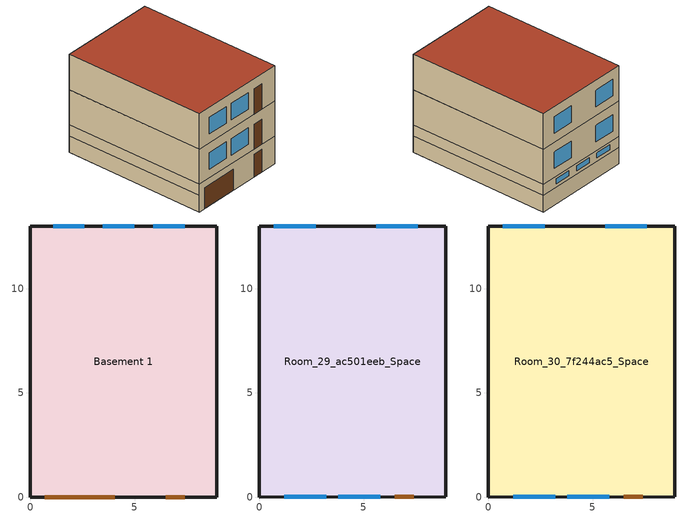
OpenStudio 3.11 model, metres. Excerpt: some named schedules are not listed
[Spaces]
Basement 1
 floor foundation (DupTrip_BasementFloor): 8.94,13.01 8.94,0 0,0 0,13.01 z-1.5
 wall outside (Surface 2 c tbd): 0,13.01 0,0 z0:1
 wall outside (Surface 4 c tbd): 8.94,13.01 0,13.01 z0:1
 wall outside (Surface 5 c tbd): 8.94,0 8.94,13.01 z0:1
 wall outside (Surface 6 c tbd): 0,0 8.94,0 z-1.5:1
 wall foundation (DupTrip_new-construction_BasementWall): 8.94,0 8.94,13.01 0,13.01 0,0 z-1.5:0
 window: 4.98,13.01 3.48,13.01 / 2.59,13.01 1.09,13.01 / 7.4,13.01 5.9,13.01 z0.31:0.76
 door: 0.68,0 4.06,0 z-1.5:0.39; 6.5,0 7.4,0 z-1.5:0.55
Room_29_ac501eeb_Space
 floor to Basement 1: 0,13.01 8.94,13.01 8.94,0 0,0 z1
 wall outside (Room_29_ac501eeb..Face2 c tbd): 0,13.01 0,0 z1:4.2
 wall outside (Room_29_ac501eeb..Face3 c tbd): 0,0 8.94,0 z1:4.2
 wall outside (Room_29_ac501eeb..Face4 c tbd): 8.94,0 8.94,13.01 z1:4.2
 wall outside (Room_29_ac501eeb..Face5 c tbd): 8.94,13.01 0,13.01 z1:4.2
 window: 1.2,0 3.2,0 / 7.61,13.01 5.61,13.01 / 2.7,13.01 0.7,13.01 / 3.79,0 5.79,0 z1.8:3.3
 door: 6.5,0 7.4,0 z1:3.3
Room_30_7f244ac5_Space
 floor to Room_29_ac501eeb_Space: 0,13.01 8.94,13.01 8.94,0 0,0 z4.2
 wall outside (Room_30_7f244ac5..Face2 c tbd): 0,13.01 0,0 z4.2:7.4
 wall outside (Room_30_7f244ac5..Face3 c tbd): 0,0 8.94,0 z4.2:7.4
 wall outside (Room_30_7f244ac5..Face4 c tbd): 8.94,0 8.94,13.01 z4.2:7.4
 wall outside (Room_30_7f244ac5..Face5 c tbd): 8.94,13.01 0,13.01 z4.2:7.4
 window: 1.2,0 3.2,0 / 7.61,13.01 5.61,13.01 / 2.7,13.01 0.7,13.01 / 3.79,0 5.79,0 z5:6.5
 door: 6.5,0 7.4,0 z4.2:6.5
 roof outside (Room_30_7f244ac5..Face1 c tbd): 0,0 8.94,0 8.94,13.01 0,13.01 z7.4
[Building]
8583avenue AndrÃ©-Grasset (MTL)118472Y1984: North Axis {deg}=0; Standards Building Type=MediumOffice
[Site]
QC_MONTREAL-IAP: Latitude {deg}=45.47; Longitude {deg}=-73.73; Time Zone {hr}=-5; Elevation {m}=36; Terrain=City
[SizingPeriod:DesignDay] Barometric Pressure {Pa}=101099; Day of Month=21; Humidity Condition Type=Wetbulb; Solar Model Indicator=ASHRAEClearSky
Name | Maximum Dry-Bulb Temperature {C} | Daily Dry-Bulb Temperature Range {deltaC} | Wind Speed {m/s} | Wind Direction {deg} | Sky Clearness | Month | Day Type | Wetbulb or DewPoint at Maximum Dry-Bulb {C}
Montreal Int'l Heating Design Day 99.6% Condns DB | -22.8 | 0 | 3.6 | 294 | 0 | 1 | WinterDesignDay | -22.8
Montreal Int'l Cooling Design Day 0.4% Condns DB=>MWB | 29.4 | 9.7 | 4.8 | 228 | 1 | 7 | SummerDesignDay | 22.7
[Site:WaterMainsTemperature]
Calculation Method=CorrelationFromWeatherFile; Temperature Multiplier=1; Temperature Offset {deltaC}=0
[ClimateZones]
Climate Zone Institution Name 1=ASHRAE; Climate Zone Document Name 1=ANSI/ASHRAE Standard 169; Climate Zone Document Year 1=2006; Climate Zone Value 1=7; Climate Zone Institution Name 2=CEC; Climate Zone Document Name 2=California Climate Zone Descriptions; Climate Zone Document Year 2=1995
[Construction]
SFD_Furnishing 2: Wood Furnishing 2
SFD_IntWall 2: Gypsum Board 3, Air Layer 1, Wood frame wall 2x4 uninsulated, Air Layer 1, Gypsum Board 3
DupTrip_BasementFloor: Heavy Concrete 150 mm
SFD_IntWall: Gypsum Board 4, Air Layer 1, Wood frame wall 2x4 uninsulated, Air Layer 1, Gypsum Board 4
SFD_Furnishing: Wood Furnishing
Interior Window: Clear 3mm
Interior Door: G05 25mm wood
DupTrip_IntWall 5; DupTrip_IntWall 6: Gypsum Board 1, Air Layer, Wood frame wall 2x4 uninsulated, Air Layer, Gypsum Board 1
DupTrip_new-construction_ExtWall: Cladding-vinyl, Air Layer, Plywood, Wood frame wall 2x4 insulated, Insulation 75 mm, Air Layer, Gypsum Board 1
DupTrip_new-construction_Roof: Shingles asphalt, Plywood, Air Layer, Bulk insulation-cellulose 240 mm, Plywood, Wood frame roof 2x10 insulated, Gypsum Board 1
DupTrip_IntFloor 5; DupTrip_IntFloor 6: Wood Flooring, Plywood, Wood frame roof 2x10 uninsulated, Gypsum Board 1
DupTrip_IntCeiling 5; DupTrip_IntCeiling 6: Gypsum Board 1, Wood frame roof 2x10 uninsulated, Plywood, Wood Flooring
DupTrip_new-construction_BasementWall: Heavy Concrete 200 mm, Insulation panel 80 mm, Gypsum Board 1
DupTrip_Window_new-construction: SFD_Window_new-construction
DupTrip_Door_new-construction: SFD_Door_new-construction
DupTrip_new-construction_BasementWallAboveGround: Plaster, Heavy Concrete 200 mm, Insulation panel 80 mm, Air Layer, Gypsum Board
Room_29_ac501eeb..Face2 c tbd: Cladding-vinyl, Air Layer, Plywood, Wood frame wall 2x4 insulated, Room_29_ac501eeb..Face2 m tbd, Air Layer, Gypsum Board 1
Room_29_ac501eeb..Face3 c tbd: Cladding-vinyl, Air Layer, Plywood, Wood frame wall 2x4 insulated, Room_29_ac501eeb..Face3 m tbd, Air Layer, Gypsum Board 1
Room_29_ac501eeb..Face4 c tbd: Cladding-vinyl, Air Layer, Plywood, Wood frame wall 2x4 insulated, Room_29_ac501eeb..Face4 m tbd, Air Layer, Gypsum Board 1
Room_29_ac501eeb..Face5 c tbd: Cladding-vinyl, Air Layer, Plywood, Wood frame wall 2x4 insulated, Room_29_ac501eeb..Face5 m tbd, Air Layer, Gypsum Board 1
Room_30_7f244ac5..Face1 c tbd: Shingles asphalt, Plywood, Air Layer, Room_30_7f244ac5..Face1 m tbd, Plywood, Wood frame roof 2x10 insulated, Gypsum Board 1
Room_30_7f244ac5..Face2 c tbd: Cladding-vinyl, Air Layer, Plywood, Wood frame wall 2x4 insulated, Room_30_7f244ac5..Face2 m tbd, Air Layer, Gypsum Board 1
Room_30_7f244ac5..Face3 c tbd: Cladding-vinyl, Air Layer, Plywood, Wood frame wall 2x4 insulated, Room_30_7f244ac5..Face3 m tbd, Air Layer, Gypsum Board 1
Room_30_7f244ac5..Face4 c tbd: Cladding-vinyl, Air Layer, Plywood, Wood frame wall 2x4 insulated, Room_30_7f244ac5..Face4 m tbd, Air Layer, Gypsum Board 1
Room_30_7f244ac5..Face5 c tbd: Cladding-vinyl, Air Layer, Plywood, Wood frame wall 2x4 insulated, Room_30_7f244ac5..Face5 m tbd, Air Layer, Gypsum Board 1
Surface 2 c tbd: Plaster, Heavy Concrete 200 mm, Surface 2 m tbd, Air Layer, Gypsum Board
Surface 4 c tbd: Plaster, Heavy Concrete 200 mm, Surface 4 m tbd, Air Layer, Gypsum Board
Surface 5 c tbd: Plaster, Heavy Concrete 200 mm, Surface 5 m tbd, Air Layer, Gypsum Board
Surface 6 c tbd: Plaster, Heavy Concrete 200 mm, Surface 6 m tbd, Air Layer, Gypsum Board
[Material]
Name | Roughness | Thickness {m} | Conductivity {W/m-K} | Density {kg/m3} | Specific Heat {J/kg-K} | Solar Absorptance | Visible Absorptance | Thermal Absorptance
Wood Furnishing 2; Wood Furnishing | Smooth | 0.075 | 0.12 | 540 | 1210
Gypsum Board 3; Gypsum Board 4 | Smooth | 0.0127 | 0.16 | 800 | 1090
Wood frame wall 2x4 uninsulated | Smooth | 0.089 | 0.409 | 154.65 | 1626.3
Gypsum Board; Gypsum Board 1 | Smooth | 0.0127 | 0.16 | 800 | 1090 | 0.3 | 0.5
Heavy Concrete 150 mm | Smooth | 0.1524 | 1.95 | 2240 | 900 | 0.3 | 0.5
Shingles asphalt | Smooth | 0.0032 | 0.04 | 1120 | 1260 | 0.5 | 0.5
Wood frame roof 2x10 insulated | Smooth | 0.235 | 0.16 | 96 | 1515
Wood Flooring | Smooth | 0.019 | 0.17 | 700 | 1630 | 0.5 | 0.2
Wood frame roof 2x10 uninsulated | Smooth | 0.235 | 1.1557 | 80.994 | 1621.88
Heavy Concrete 200 mm | Smooth | 0.2032 | 1.95 | 2240 | 900 | 0.3 | 0.5
Plywood | Smooth | 0.0159 | 0.12 | 544 | 1210
Wood frame wall 2x4 insulated | Smooth | 0.089 | 0.073 | 165.2 | 1571.76
Plaster | Smooth | 0.005 | 0.071 | 1860 | 840 | 0.3 | 0.5
Insulation panel 80 mm | Smooth | 0.08 | 0.03 | 43 | 1210
G05 25mm wood | MediumSmooth | 0.0254 | 0.15 | 608 | 1630 | 0.5 | 0.5 | 0.9
Cladding-vinyl | Smooth | 0.0095 | 0.086 | 200 | 1000 | 0.5 | 0.5
Insulation 75 mm | Smooth | 0.0754 | 0.046 | 19 | 960
Bulk insulation-cellulose 240 mm | Smooth | 0.2395 | 0.046 | 20 | 1400
XPS 25mm | Rough | 0.0254 | 0.029 | 28 | 1450 | 0.7 |  | 0.9
Room_29_ac501eeb..Face2 m tbd; Room_29_ac501eeb..Face4 m tbd | Smooth | 0.0726472 | 0.046 | 19 | 960
Room_29_ac501eeb..Face3 m tbd | Smooth | 0.0605787 | 0.046 | 19 | 960
Room_29_ac501eeb..Face5 m tbd | Smooth | 0.0617239 | 0.046 | 19 | 960
Room_30_7f244ac5..Face1 m tbd | Smooth | 0.220999 | 0.046 | 20 | 1400
Room_30_7f244ac5..Face2 m tbd; Room_30_7f244ac5..Face4 m tbd | Smooth | 0.0733191 | 0.046 | 19 | 960
Room_30_7f244ac5..Face3 m tbd | Smooth | 0.0614173 | 0.046 | 19 | 960
Room_30_7f244ac5..Face5 m tbd | Smooth | 0.0623381 | 0.046 | 19 | 960
Surface 2 m tbd; Surface 5 m tbd | Smooth | 0.0702537 | 0.03 | 43 | 1210
Surface 4 m tbd | Smooth | 0.0410022 | 0.03 | 43 | 1210
Surface 6 m tbd | Smooth | 0.0731721 | 0.03 | 43 | 1210
[Material:AirGap] Thermal Resistance {m2-K/W}=0.15
Air Layer 1; Air Layer
[WindowMaterial:Glazing]
Clear 3mm: Optical Data Type=SpectralAverage; Thickness {m}=0.003; Solar Transmittance at Normal Incidence=0.837; Front Side Solar Reflectance at Normal Incidence=0.075; Back Side Solar Reflectance at Normal Incidence=0; Visible Transmittance at Normal Incidence=0.898; Front Side Visible Reflectance at Normal Incidence=0.081; Back Side Visible Reflectance at Normal Incidence=0; Infrared Transmittance at Normal Incidence=0; Front Side Infrared Hemispherical Emissivity=0.84; Back Side Infrared Hemispherical Emissivity=0.84; Conductivity {W/m-K}=0.9; Dirt Correction Factor for Solar and Visible Transmittance=1; Solar Diffusing=No
[DefaultConstructionSet] Adiabatic Surface Construction=DupTrip_new-construction_ExtWall
Name | Default Exterior Surface Constructions | Default Interior Surface Constructions | Default Ground Contact Surface Constructions | Default Exterior SubSurface Constructions | Default Interior SubSurface Constructions | Interior Partition Construction
DupTrip_new-construction_ConstructionSet | Default Surface Constructions 58 | Default Surface Constructions 59 | Default Surface Constructions 60 | Default Sub Surface Constructions 37 | Default Sub Surface Constructions 12 | DupTrip_IntWall 5
DupTrip_new-construction_ConstructionSet-Basement | Default Surface Constructions 40 | Default Surface Constructions 41 | Default Surface Constructions 42 | Default Sub Surface Constructions 27 | Default Sub Surface Constructions 28 | DupTrip_IntWall 6
[DefaultSurfaceConstructions]
Name | Floor Construction | Wall Construction | Roof Ceiling Construction
Default Surface Constructions 58 | DupTrip_BasementFloor | DupTrip_new-construction_ExtWall | DupTrip_new-construction_Roof
Default Surface Constructions 59 | DupTrip_IntFloor 5 | DupTrip_IntWall 5 | DupTrip_IntCeiling 5
Default Surface Constructions 60; Default Surface Constructions 42 | DupTrip_BasementFloor | DupTrip_new-construction_BasementWall
Default Surface Constructions 40 | DupTrip_BasementFloor | DupTrip_new-construction_BasementWallAboveGround
Default Surface Constructions 41 | DupTrip_IntFloor 6 |  | DupTrip_IntCeiling 6
[DefaultSubSurfaceConstructions]
Name | Fixed Window Construction | Operable Window Construction | Door Construction
Default Sub Surface Constructions 37; Default Sub Surface Constructions 27 | DupTrip_Window_new-construction | DupTrip_Window_new-construction | DupTrip_Door_new-construction
Default Sub Surface Constructions 12 | Interior Window | Interior Window | Interior Door
Default Sub Surface Constructions 28
[WindowMaterial:SimpleGlazingSystem]
SFD_Window_new-construction: U-Factor {W/m2-K}=1.8; Solar Heat Gain Coefficient=0.6; Visible Transmittance=0.8
[Material:NoMass]
SFD_Door_new-construction: Roughness=Smooth; Thermal Resistance {m2-K/W}=1.11
[Space]
Name | Space Type | Building Story | Thermal Zone
Room_29_ac501eeb_Space | Duplex_MainFloors_withbasement_SpaceType | Floor1 | Thermal Zone: Room_29_ac501eeb_Space
Room_30_7f244ac5_Space | Duplex_MainFloors_SpaceType | Floor2 | Thermal Zone: Room_30_7f244ac5_Space
Basement 1 | Duplex_Basement_SpaceType | Basement | Thermal Zone: Space 1
[ThermalZone] Use Ideal Air Loads=No
Name | Ceiling Height {m} | Volume {m3} | Thermostat
Thermal Zone: Room_29_ac501eeb_Space | 5 | 1129.08 | MidriseApartment Building_Setpoint
Thermal Zone: Room_30_7f244ac5_Space | 5 | 1129.08 | MidriseApartment Building_Setpoint 1
Thermal Zone: Space 1 |  |  | Thermostat Setpoint Dual Setpoint 1
[Sizing:Zone] Zone Cooling Design Supply Air Temperature Input Method=SupplyAirTemperature; Zone Cooling Design Supply Air Temperature {C}=14; Zone Cooling Design Supply Air Temperature Difference {deltaC}=11.11; Zone Heating Design Supply Air Temperature Input Method=SupplyAirTemperature; Zone Heating Design Supply Air Temperature {C}=40; Zone Heating Design Supply Air Temperature Difference {deltaC}=11.11; Zone Cooling Design Supply Air Humidity Ratio {kg-H2O/kg-air}=0.0085; Zone Heating Design Supply Air Humidity Ratio {kg-H2O/kg-air}=0.008; Cooling Design Air Flow Method=DesignDay; Heating Design Air Flow Method=DesignDay; Account for Dedicated Outdoor Air System=No; Dedicated Outdoor Air System Control Strategy=NeutralSupplyAir; Dedicated Outdoor Air Low Setpoint Temperature for Design {C}=autosize; Dedicated Outdoor Air High Setpoint Temperature for Design {C}=autosize; Zone Load Sizing Method=Sensible Load Only No Latent Load; Zone Latent Cooling Design Supply Air Humidity Ratio Input Method=HumidityRatioDifference; Zone Cooling Design Supply Air Humidity Ratio Difference {kgWater/kgDryAir}=0.005; Zone Latent Heating Design Supply Air Humidity Ratio Input Method=HumidityRatioDifference; Zone Humidification Design Supply Air Humidity Ratio Difference {kgWater/kgDryAir}=0.005; Sizing Option=Coincident; Heating Coil Sizing Method=None; Maximum Heating Capacity To Cooling Load Sizing Ratio {W/W}=1
Thermal Zone: Room_29_ac501eeb_Space; Thermal Zone: Room_30_7f244ac5_Space; Thermal Zone: Space 1
[Zone equipment]
Thermal Zone: Room_29_ac501eeb_Space: Elec Baseboard, Cycling PTAC DX Clg Elec Htg
Thermal Zone: Room_30_7f244ac5_Space: Elec Baseboard 1, Cycling PTAC DX Clg Elec Htg 1
Thermal Zone: Space 1: Elec Baseboard 2
[BuildingStory]
Floor1; Floor2; Basement
[ThermostatSetpoint:DualSetpoint] Heating Setpoint Temperature Schedule=Residential HtgSetpoint; Cooling Setpoint Temperature Schedule=Residential ClgSetpoint
MidriseApartment Building_Setpoint; MidriseApartment Building_Setpoint 1; Thermostat Setpoint Dual Setpoint 1
[ZoneHVAC:Baseboard:Convective:Electric] Availability Schedule=Always On Discrete hvac_library; Nominal Capacity {W}=autosize; Efficiency=1
Elec Baseboard; Elec Baseboard 1; Elec Baseboard 2
[ZoneHVAC:PackagedTerminalAirConditioner] Availability Schedule=Always On Discrete hvac_library; Supply Air Flow Rate During Cooling Operation {m3/s}=Autosize; Supply Air Flow Rate During Heating Operation {m3/s}=Autosize; Supply Air Flow Rate When No Cooling or Heating is Needed {m3/s}=Autosize; No Load Supply Air Flow Rate Control Set To Low Speed=Yes; Outdoor Air Flow Rate During Cooling Operation {m3/s}=Autosize; Outdoor Air Flow Rate During Heating Operation {m3/s}=Autosize; Outdoor Air Flow Rate When No Cooling or Heating is Needed {m3/s}=Autosize; Fan Placement=DrawThrough; Supply Air Fan Operating Mode Schedule=Cycling PTAC Fan Mode Always Zero
Name | Supply Air Fan | Heating Coil | Cooling Coil
Cycling PTAC DX Clg Elec Htg | Cycling Elec PTAC Fan | Cycling PTAC Elec Htg Coil | Cycling Elec PTAC 1 Spd DX Clg Coil
Cycling PTAC DX Clg Elec Htg 1 | Cycling Elec PTAC Fan 1 | Cycling PTAC Elec Htg Coil 1 | Cycling Elec PTAC 1 Spd DX Clg Coil 1
[Fan:OnOff] Availability Schedule=Always On Discrete hvac_library; Fan Total Efficiency=0.6; Pressure Rise {Pa}=250; Maximum Flow Rate {m3/s}=autosize; Motor Efficiency=0.8; Motor In Airstream Fraction=1; Fan Power Ratio Function of Speed Ratio Curve=Fan On Off Power Curve 15; Fan Efficiency Ratio Function of Speed Ratio Curve=Fan On Off Efficiency Curve 15
Cycling Elec PTAC Fan; Cycling Elec PTAC Fan 1
[Coil:Heating:Electric] Availability Schedule=Always On Discrete hvac_library; Nominal Capacity {W}=0
Cycling PTAC Elec Htg Coil; Cycling PTAC Elec Htg Coil 1
[Coil:Cooling:DX:SingleSpeed] Availability Schedule=Always On Discrete hvac_library; Rated Total Cooling Capacity {W}=autosize; Rated Sensible Heat Ratio=autosize; Rated COP {W/W}=2.5; Rated Air Flow Rate {m3/s}=autosize; Rated Evaporator Fan Power Per Volume Flow Rate 2017 {W/(m3/s)}=773.3; Rated Evaporator Fan Power Per Volume Flow Rate 2023 {W/(m3/s)}=934.4; Total Cooling Capacity Function of Temperature Curve=Curve Biquadratic 29; Total Cooling Capacity Function of Flow Fraction Curve=Curve Quadratic 35; Energy Input Ratio Function of Temperature Curve=Curve Biquadratic 30; Energy Input Ratio Function of Flow Fraction Curve=Curve Quadratic 36; Part Load Fraction Correlation Curve=Curve Quadratic 37; Minimum Outdoor Dry-Bulb Temperature for Compressor Operation {C}=-25; Nominal Time for Condensate Removal to Begin {s}=0; Ratio of Initial Moisture Evaporation Rate and Steady State Latent Capacity=0; Maximum Cycling Rate {cycles/hr}=0; Latent Capacity Time Constant {s}=0; Condenser Type=AirCooled; Evaporative Condenser Effectiveness=0; Evaporative Condenser Air Flow Rate {m3/s}=Autosize; Evaporative Condenser Pump Rated Power Consumption {W}=Autosize; Crankcase Heater Capacity {W}=0; Maximum Outdoor Dry-Bulb Temperature for Crankcase Heater Operation {C}=0; Basin Heater Capacity {W/K}=0; Basin Heater Setpoint Temperature {C}=10
Cycling Elec PTAC 1 Spd DX Clg Coil; Cycling Elec PTAC 1 Spd DX Clg Coil 1
[SpaceType]
Name | Default Construction Set
Duplex_MainFloors_SpaceType; Duplex_MainFloors_withbasement_SpaceType | DupTrip_new-construction_ConstructionSet
Duplex_Basement_SpaceType | DupTrip_new-construction_ConstructionSet-Basement
[InternalMass] Multiplier=1
Name | Internal Mass Definition | Space or SpaceType
MainFloors_InternalMassFurnishing | DuplexTriplex_InternalMassFurnishing | Duplex_MainFloors_SpaceType
MainFloors_IntWalls | DuplexTriplex_IntWalls | Duplex_MainFloors_SpaceType
Basement_IntWalls 1 | DuplexTriplex_IntWalls 1 | Duplex_Basement_SpaceType
Basement_InternalMassFurnishing 1 | DuplexTriplex_InternalMassFurnishing 1 | Duplex_Basement_SpaceType
MainFloors_InternalMassFurnishing 1 | DuplexTriplex_InternalMassFurnishing | Duplex_MainFloors_withbasement_SpaceType
MainFloors_IntWalls 1 | DuplexTriplex_IntWalls | Duplex_MainFloors_withbasement_SpaceType
[InternalMass:Definition]
Name | Construction | Design Level Calculation Method | Surface Area per Space Floor Area | Surface Area {m2}
DuplexTriplex_InternalMassFurnishing | SFD_Furnishing 2 | SurfaceArea/Area | 2
DuplexTriplex_IntWalls | SFD_IntWall 2 | SurfaceArea |  | 80
DuplexTriplex_IntWalls 1 | SFD_IntWall | SurfaceArea |  | 80
DuplexTriplex_InternalMassFurnishing 1 | SFD_Furnishing | SurfaceArea/Area | 2
[People] People Definition=Duplex_People; Clothing Insulation Calculation Method=ClothingInsulationSchedule
Name | Space or SpaceType | Number of People Schedule | Activity Level Schedule | Multiplier
MainFloors_People | Duplex_MainFloors_SpaceType | Residential Occupancy | Residential Occupant Activity | 1
Basement_People | Duplex_Basement_SpaceType | Residential Occupancy 1 | Residential Occupant Activity 1 | 0.5
MainFloors_People 1 | Duplex_MainFloors_withbasement_SpaceType | Residential Occupancy | Residential Occupant Activity | 0.5
[People:Definition]
Duplex_People: Number of People Calculation Method=People; Number of People {people}=2.27; Fraction Radiant=0.3
[Lights] Lights Definition=Duplex_InteriorLighting; Fraction Replaceable=1
Name | Space or SpaceType | Schedule | Multiplier
MainFloors_InteriorLighting | Duplex_MainFloors_SpaceType | Duplex_InteriorLighting | 1
Basement_InteriorLighting | Duplex_Basement_SpaceType | Duplex_InteriorLighting 1 | 0.5
MainFloors_InteriorLighting 1 | Duplex_MainFloors_withbasement_SpaceType | Duplex_InteriorLighting | 0.5
[Lights:Definition]
Duplex_InteriorLighting: Design Level Calculation Method=LightingLevel; Lighting Level {W}=241.348; Fraction Radiant=0.4; Fraction Visible=0.2
[ElectricEquipment]
Name | Electric Equipment Definition | Space or SpaceType | Schedule | Multiplier
MainFloors_Dryer | Duplex_Dryer | Duplex_MainFloors_SpaceType | Duplex_Dryer | 1
MainFloors_HWElectricConsumption | Duplex_HWElectricConsumption | Duplex_MainFloors_SpaceType | Duplex_HWElectricConsumption | 1
MainFloors_WashingMachine | Duplex_WashingMachine | Duplex_MainFloors_SpaceType | Duplex_WashingMachine | 1
MainFloors_StoveTopOven | Duplex_StoveTopOven | Duplex_MainFloors_SpaceType | Duplex_StoveTopOven | 1
MainFloors_Dishwasher | Duplex_Dishwasher | Duplex_MainFloors_SpaceType | Duplex_Dishwasher | 1
MainFloors_Refrigerator | Duplex_Refrigerator | Duplex_MainFloors_SpaceType | Duplex_Refrigerator | 1
MainFloors_Freezer | Duplex_Freezer | Duplex_MainFloors_SpaceType | Duplex_Freezer | 1
MainFloors_OtherEquipment | Duplex_OtherEquipment | Duplex_MainFloors_SpaceType | Duplex_OtherEquipment | 1
Basement_Dryer | Duplex_Dryer | Duplex_Basement_SpaceType | Duplex_Dryer 1 | 0.5
Basement_OtherEquipment | Duplex_OtherEquipment | Duplex_Basement_SpaceType | Duplex_OtherEquipment 1 | 0.5
Basement_Dishwasher | Duplex_Dishwasher | Duplex_Basement_SpaceType | Duplex_Dishwasher 1 | 0.5
Basement_WashingMachine | Duplex_WashingMachine | Duplex_Basement_SpaceType | Duplex_WashingMachine 1 | 0.5
Basement_StoveTopOven | Duplex_StoveTopOven | Duplex_Basement_SpaceType | Duplex_StoveTopOven 1 | 0.5
Basement_Freezer | Duplex_Freezer | Duplex_Basement_SpaceType | Duplex_Freezer 1 | 0.5
Basement_HWElectricConsumption | Duplex_HWElectricConsumption | Duplex_Basement_SpaceType | Duplex_HWElectricConsumption 1 | 0.5
Basement_Refrigerator | Duplex_Refrigerator | Duplex_Basement_SpaceType | Duplex_Refrigerator 1 | 0.5
MainFloors_Dryer 1 | Duplex_Dryer | Duplex_MainFloors_withbasement_SpaceType | Duplex_Dryer | 0.5
MainFloors_StoveTopOven 1 | Duplex_StoveTopOven | Duplex_MainFloors_withbasement_SpaceType | Duplex_StoveTopOven | 0.5
MainFloors_Dishwasher 1 | Duplex_Dishwasher | Duplex_MainFloors_withbasement_SpaceType | Duplex_Dishwasher | 0.5
MainFloors_WashingMachine 1 | Duplex_WashingMachine | Duplex_MainFloors_withbasement_SpaceType | Duplex_WashingMachine | 0.5
MainFloors_HWElectricConsumption 1 | Duplex_HWElectricConsumption | Duplex_MainFloors_withbasement_SpaceType | Duplex_HWElectricConsumption | 0.5
MainFloors_OtherEquipment 1 | Duplex_OtherEquipment | Duplex_MainFloors_withbasement_SpaceType | Duplex_OtherEquipment | 0.5
MainFloors_Freezer 1 | Duplex_Freezer | Duplex_MainFloors_withbasement_SpaceType | Duplex_Freezer | 0.5
MainFloors_Refrigerator 1 | Duplex_Refrigerator | Duplex_MainFloors_withbasement_SpaceType | Duplex_Refrigerator | 0.5
[ElectricEquipment:Definition] Design Level Calculation Method=EquipmentLevel
Name | Design Level {W} | Fraction Radiant | Fraction Lost | Fraction Latent
Duplex_Dryer | 469.17 | 0.2 | 0.8
Duplex_HWElectricConsumption | 1041.1 |  | 0.99
Duplex_WashingMachine | 47.13 | 0.2
Duplex_StoveTopOven | 378.68 | 0.2
Duplex_Dishwasher | 62.58 | 0.2
Duplex_Refrigerator | 129.76 | 0.2
Duplex_Freezer | 33.25 | 0.2
Duplex_OtherEquipment | 1070.1 | 0.2 |  | 0
[SpaceInfiltration:EffectiveLeakageArea] Effective Air Leakage Area {cm2}=240.4; Stack Coefficient=0.000145; Wind Coefficient=0.000174
Name | Space or SpaceType
Dup_ELA_new-construction | Duplex_MainFloors_SpaceType
Dup_ELA_new-construction 1 | Duplex_MainFloors_withbasement_SpaceType
[Exterior:Lights:Definition]
DuplexTriplex_ExteriorLights: Design Level {W}=9.6
[Exterior:Lights]
Exterior Lights 1: Exterior Lights Definition=DuplexTriplex_ExteriorLights; Schedule=Duplex_ExteriorLighting; Multiplier=2
[SpaceInfiltration:DesignFlowRate] Design Flow Rate Calculation Method=Flow/Space; Design Flow Rate {m3/s}=0.001; Density Basis=Outdoor
Name | Space or SpaceType
Air exhaust-intake compensation | Duplex_MainFloors_SpaceType
Air exhaust-intake compensation 1 | Duplex_MainFloors_withbasement_SpaceType
[Foundation:Kiva:Settings]
Soil Conductivity {W/m-K}=1.9; Soil Density {kg/m3}=1920; Soil Specific Heat {J/kg-K}=1425; Ground Solar Absorptivity=0.4; Ground Thermal Absorptivity=0.9; Ground Surface Roughness {m}=0.03; Deep-Ground Boundary Condition=GroundWater; Deep-Ground Depth {m}=10
[Foundation:Kiva]
KIVA Foundation Floor Surface 3: Interior Horizontal Insulation Material=XPS 25mm; Interior Horizontal Insulation Width {m}=0.6
[SurfaceProperty:ExposedFoundationPerimeter]
Surface 3: Exposed Perimeter Calculation Method=TotalExposedPerimeter; Total Exposed Perimeter {m}=43.8902
[Schedule:Day]
Schedule Day 25: No, 8, 0, 18, 21, 0, 21, 24, 0, 18
Schedule Day 26: No, 24, 0, 25
Cycling PTAC Fan Mode Sch Default: No, 24, 0, 0
Schedule Day 27; Schedule Day 29: No, 8, 0, 1, 13, 0, 0.82, 14, 0, 0.77, 16, 0, 0.74, 17, 0, 0.8, 18, 0, 0.95, 19, 0, 1, 20, 0, 0.98, 21, 0, 0.94, 24, 0, 1
Schedule Day 28; Schedule Day 30: No, 8, 0, 1, 9, 0, 0.89, 13, 0, 0.95, 14, 0, 0.89, 16, 0, 0.83, 17, 0, 0.85, 18, 0, 0.95, 19, 0, 1, 20, 0, 0.98, 21, 0, 0.94, 24, 0, 1
Large Office Activity Default Schedule; Large Office Activity Default Schedule 1: No, 7, 0, 70, 23, 0, 130, 24, 0, 70
Large Office Activity Summer Design Day; Large Office Activity Winter Design Day; Large Office Activity Summer Design Day 1; Large Office Activity Winter Design Day 1: No, 24, 0, 150
[Schedule:Ruleset]
Name | Default Day Schedule | Summer Design Day Schedule | Winter Design Day Schedule
Residential HtgSetpoint | Schedule Day 25
Residential ClgSetpoint | Schedule Day 26
Cycling PTAC Fan Mode Always Zero | Cycling PTAC Fan Mode Sch Default
Residential Occupancy | Schedule Day 27
Residential Occupant Activity | Large Office Activity Default Schedule | Large Office Activity Summer Design Day | Large Office Activity Winter Design Day
Residential Occupancy 1 | Schedule Day 29
Residential Occupant Activity 1 | Large Office Activity Default Schedule 1 | Large Office Activity Summer Design Day 1 | Large Office Activity Winter Design Day 1
[Schedule:Constant]
Always On Discrete hvac_library: Value=1
[Curve:Exponent]
Fan On Off Power Curve 15: Coefficient1 Constant=1; Coefficient2 Constant=0; Coefficient3 Constant=0; Minimum Value of x=0; Maximum Value of x=1
[Curve:Cubic]
Fan On Off Efficiency Curve 15: Coefficient1 Constant=1; Coefficient2 x=0; Coefficient3 x**2=0; Coefficient4 x**3=0; Minimum Value of x=0; Maximum Value of x=1
[Curve:Biquadratic] Minimum Value of x=17; Maximum Value of x=22; Minimum Value of y=13; Maximum Value of y=46
Name | Coefficient1 Constant | Coefficient2 x | Coefficient3 x**2 | Coefficient4 y | Coefficient5 y**2 | Coefficient6 x*y
Curve Biquadratic 29 | 0.942588 | 0.00954335 | 0.00068377 | -0.0110427 | 5.249e-06 | -9.72e-06
Curve Biquadratic 30 | 0.342414 | 0.034885 | -0.0006237 | 0.00497722 | 0.000437951 | -0.000728028
[Curve:Quadratic]
Name | Coefficient1 Constant | Coefficient2 x | Coefficient3 x**2 | Minimum Value of x | Maximum Value of x
Curve Quadratic 35 | 0.8 | 0.2 | 0 | 0.5 | 1.5
Curve Quadratic 36 | 1.1552 | -0.1808 | 0.0256 | 0.5 | 1.5
Curve Quadratic 37 | 0.85 | 0.15 | 0 | 0 | 1
[Schedule:Rule] Rule Order=0; Apply Sunday=Yes; Apply Saturday=Yes
Name | Schedule Ruleset | Day Schedule
Schedule Rule 3 | Residential Occupancy | Schedule Day 28
Schedule Rule 4 | Residential Occupancy 1 | Schedule Day 30
